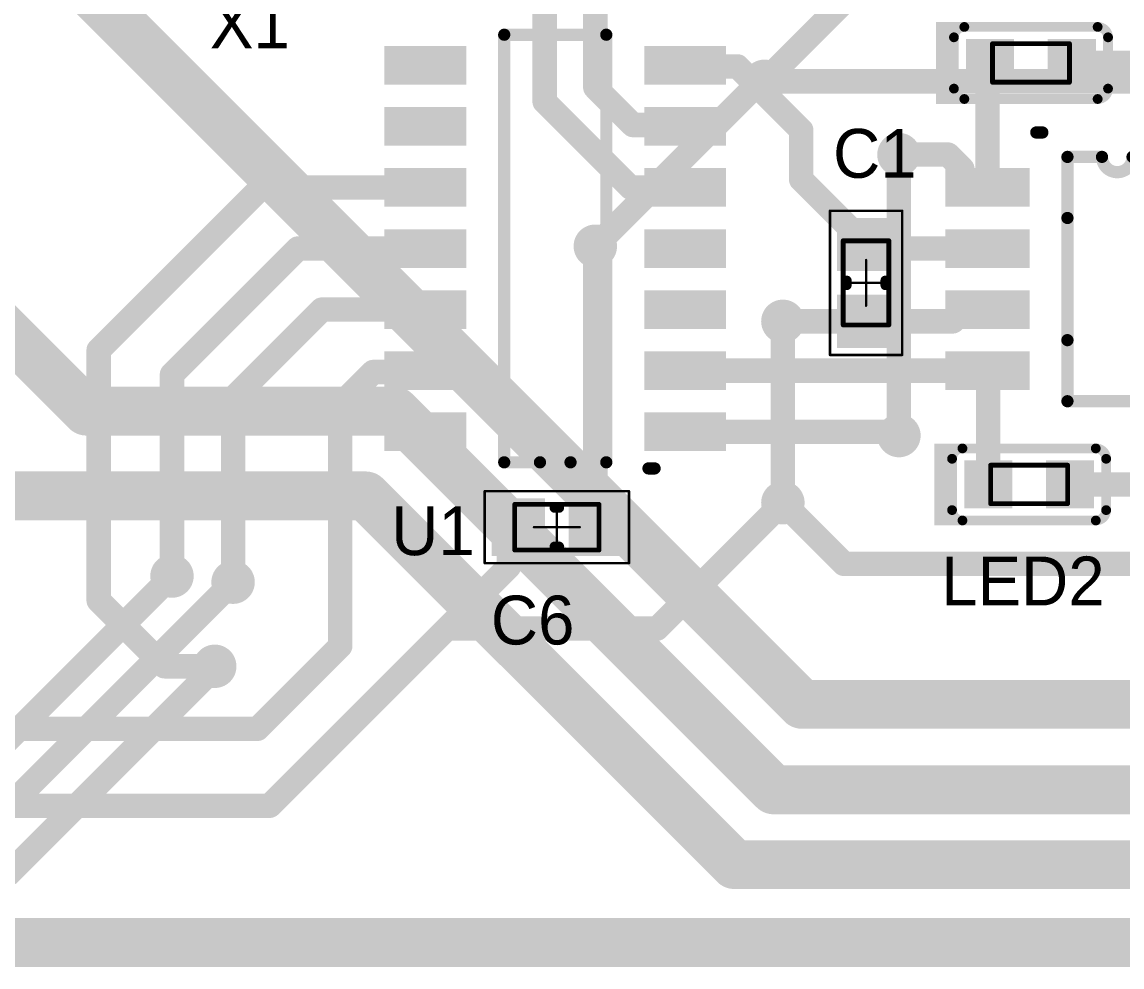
# Model space of a CAD drawing. Header units: millimetres. Extents: x 33 to 205, y 32 to 95.
# Drawn here: x 122.87 to 145.73, y 63.75 to 83.4 of the extents above; entities that cross this region are included whole.
import ezdxf

# ---------------------------------------------------------------- set-up
doc = ezdxf.new("R2010")
doc.units = ezdxf.units.MM
for name, color, linetype in [('BottomLayer', 5, 'Continuous'), ('BottomSolder', 6, 'Continuous'), ('Mechanical13', 56, 'Continuous'), ('Mechanical15', 56, 'Continuous'), ('Mechanical7', 56, 'Continuous'), ('MultiLayer', 9, 'Continuous'), ('TopLayer', 1, 'Continuous'), ('TopOverlay', 2, 'Continuous'), ('TopPaste', 8, 'Continuous'), ('TopSolder', 216, 'Continuous'), ('ViaHoleLayer', 16, 'Continuous')]:
    doc.layers.add(name, color=color, linetype=linetype)

# ---------------------------------------------------------------- blocks, each defined once
blk = doc.blocks.new('MCP2561_SOIC_15')
at = {"layer": 'TopLayer'}
for points in [[(-0.77499972, -0.2999994), (0.77499972, -0.2999994), (-0.77499972, 0.2999994), (0.77499972, 0.2999994)], [(4.62499964, -0.2999994), (6.174999079999999, -0.2999994), (4.62499964, 0.2999994), (6.174999079999999, 0.2999994)], [(-0.77499972, -1.5699994), (0.77499972, -1.5699994), (-0.77499972, -0.9700006), (0.77499972, -0.9700006)], [(4.62499964, -1.5699994), (6.174999079999999, -1.5699994), (4.62499964, -0.9700006), (6.174999079999999, -0.9700006)], [(-0.77499972, -2.8399994), (0.77499972, -2.8399994), (-0.77499972, -2.2400006), (0.77499972, -2.2400006)], [(4.62499964, -2.8399994), (6.174999079999999, -2.8399994), (4.62499964, -2.2400006), (6.174999079999999, -2.2400006)], [(-0.77499972, -4.1099994), (0.77499972, -4.1099994), (-0.77499972, -3.5100006), (0.77499972, -3.5100006)], [(4.62499964, -4.1099994), (6.174999079999999, -4.1099994), (4.62499964, -3.5100006), (6.174999079999999, -3.5100006)]]:
    blk.add_solid(points, dxfattribs=at)
at = {"layer": 'TopOverlay', "const_width": 0.254}
for points in [[(1.016, 1.143), (1.143, 1.143)], [(1.66399972, -0.635), (1.66399972, 0.635)], [(1.66399972, 0.635), (2.38249968, 0.635)], [(3.01749968, 0.635), (3.73599964, 0.635)], [(3.73599964, -4.444999999999999), (3.73599964, 0.635)], [(1.66399972, -3.175), (1.66399972, -0.635)], [(1.66399972, -4.444999999999999), (1.66399972, -3.175)], [(1.66399972, -4.444999999999999), (3.73599964, -4.444999999999999)]]:
    blk.add_lwpolyline(points, dxfattribs=at)
at = {"layer": 'TopOverlay', "const_width": 0.127}
for points in [[(0.9524999999999999, 1.143, 1), (1.0795, 1.143, 1)], [(1.0795, 1.143, 1), (1.2065, 1.143, 1)], [(1.60049972, 0.635, 1), (1.72749972, 0.635, 1)], [(1.60049972, 0.635, 1), (1.72749972, 0.635, 1)], [(2.31899968, 0.635, 1), (2.44599968, 0.635, 1)], [(2.31899968, 0.635, 1), (2.44599968, 0.635, 1)], [(2.95399968, 0.635, 1), (3.08099968, 0.635, 1)], [(2.95399968, 0.635, 1), (3.08099968, 0.635, 1)], [(3.67249964, 0.635, 1), (3.79949964, 0.635, 1)], [(3.67249964, 0.635, 1), (3.79949964, 0.635, 1)], [(1.60049972, -0.635, 1), (1.72749972, -0.635, 1)], [(1.60049972, -0.635, 1), (1.72749972, -0.635, 1)], [(1.60049972, -3.175, 1), (1.72749972, -3.175, 1)], [(1.60049972, -3.175, 1), (1.72749972, -3.175, 1)], [(1.60049972, -4.444999999999999, 1), (1.72749972, -4.444999999999999, 1)], [(1.60049972, -4.444999999999999, 1), (1.72749972, -4.444999999999999, 1)], [(3.67249964, -4.444999999999999, 1), (3.79949964, -4.444999999999999, 1)], [(3.67249964, -4.444999999999999, 1), (3.79949964, -4.444999999999999, 1)]]:
    blk.add_lwpolyline(points, format="xyb", close=True, dxfattribs=at)
at = {"layer": 'TopOverlay', "const_width": 0.254}
blk.add_lwpolyline([(3.01749968, 0.635, -0.9999999999999999), (2.38249968, 0.635)], format="xyb", dxfattribs=at)
at = {"layer": 'TopPaste'}
for points in [[(-0.77499972, -0.2999994), (0.77499972, -0.2999994), (-0.77499972, 0.2999994), (0.77499972, 0.2999994)], [(4.62499964, -0.2999994), (6.174999079999999, -0.2999994), (4.62499964, 0.2999994), (6.174999079999999, 0.2999994)], [(-0.77499972, -1.5699994), (0.77499972, -1.5699994), (-0.77499972, -0.9700006), (0.77499972, -0.9700006)], [(4.62499964, -1.5699994), (6.174999079999999, -1.5699994), (4.62499964, -0.9700006), (6.174999079999999, -0.9700006)], [(-0.77499972, -2.8399994), (0.77499972, -2.8399994), (-0.77499972, -2.2400006), (0.77499972, -2.2400006)], [(4.62499964, -2.8399994), (6.174999079999999, -2.8399994), (4.62499964, -2.2400006), (6.174999079999999, -2.2400006)], [(-0.77499972, -4.1099994), (0.77499972, -4.1099994), (-0.77499972, -3.5100006), (0.77499972, -3.5100006)], [(4.62499964, -4.1099994), (6.174999079999999, -4.1099994), (4.62499964, -3.5100006), (6.174999079999999, -3.5100006)]]:
    blk.add_solid(points, dxfattribs=at)
at = {"layer": 'TopSolder'}
for points in [[(-0.87659972, -0.4015993999999999), (0.87659972, -0.4015993999999999), (-0.87659972, 0.4015993999999999), (0.87659972, 0.4015993999999999)], [(4.52339964, -0.4015993999999999), (6.27659908, -0.4015993999999999), (4.52339964, 0.4015993999999999), (6.27659908, 0.4015993999999999)], [(-0.87659972, -1.6715994), (0.87659972, -1.6715994), (-0.87659972, -0.8684005999999999), (0.87659972, -0.8684005999999999)], [(4.52339964, -1.6715994), (6.27659908, -1.6715994), (4.52339964, -0.8684005999999999), (6.27659908, -0.8684005999999999)], [(-0.87659972, -2.9415994), (0.87659972, -2.9415994), (-0.87659972, -2.1384006), (0.87659972, -2.1384006)], [(4.52339964, -2.9415994), (6.27659908, -2.9415994), (4.52339964, -2.1384006), (6.27659908, -2.1384006)], [(-0.87659972, -4.211599399999999), (0.87659972, -4.211599399999999), (-0.87659972, -3.4084006), (0.87659972, -3.4084006)], [(4.52339964, -4.211599399999999), (6.27659908, -4.211599399999999), (4.52339964, -3.4084006), (6.27659908, -3.4084006)]]:
    blk.add_solid(points, dxfattribs=at)
blk = doc.blocks.new('MCP2517FD_SOIC_17')
at = {"layer": 'TopLayer'}
for points in [[(-0.7499985, -0.2999994), (0.7499985, -0.2999994), (-0.7499985, 0.2999994), (0.7499985, 0.2999994)], [(4.65000086, -0.2999994), (6.14999786, -0.2999994), (4.65000086, 0.2999994), (6.14999786, 0.2999994)], [(-0.7499985, -1.5699994), (0.7499985, -1.5699994), (-0.7499985, -0.9700006), (0.7499985, -0.9700006)], [(4.65000086, -1.5699994), (6.14999786, -1.5699994), (4.65000086, -0.9700006), (6.14999786, -0.9700006)], [(-0.7499985, -2.8399994), (0.7499985, -2.8399994), (-0.7499985, -2.2400006), (0.7499985, -2.2400006)], [(4.65000086, -2.8399994), (6.14999786, -2.8399994), (4.65000086, -2.2400006), (6.14999786, -2.2400006)], [(-0.7499985, -4.1099994), (0.7499985, -4.1099994), (-0.7499985, -3.5100006), (0.7499985, -3.5100006)], [(4.65000086, -4.1099994), (6.14999786, -4.1099994), (4.65000086, -3.5100006), (6.14999786, -3.5100006)], [(-0.7499985, -5.3799994), (0.7499985, -5.3799994), (-0.7499985, -4.780000599999999), (0.7499985, -4.780000599999999)], [(4.65000086, -5.3799994), (6.14999786, -5.3799994), (4.65000086, -4.780000599999999), (6.14999786, -4.780000599999999)], [(-0.7499985, -6.6499994), (0.7499985, -6.6499994), (-0.7499985, -6.0500006), (0.7499985, -6.0500006)], [(4.65000086, -6.6499994), (6.14999786, -6.6499994), (4.65000086, -6.0500006), (6.14999786, -6.0500006)], [(-0.7499985, -7.9199994), (0.7499985, -7.9199994), (-0.7499985, -7.320000599999999), (0.7499985, -7.320000599999999)], [(4.65000086, -7.9199994), (6.14999786, -7.9199994), (4.65000086, -7.320000599999999), (6.14999786, -7.320000599999999)]]:
    blk.add_solid(points, dxfattribs=at)
at = {"layer": 'TopOverlay', "const_width": 0.254}
for points in [[(0.7619999999999999, 0.7619999999999999), (0.635, 0.7619999999999999)], [(1.6389985, 0.635), (1.6389985, -8.254999999999999)], [(2.38249968, 0.635), (1.6389985, 0.635)], [(3.76100086, 0.635), (3.01749968, 0.635)], [(3.76100086, 0.635), (3.76100086, -8.254999999999999)], [(3.76100086, -8.254999999999999), (1.6389985, -8.254999999999999)]]:
    blk.add_lwpolyline(points, dxfattribs=at)
at = {"layer": 'TopOverlay', "const_width": 0.127}
for points in [[(0.5714999999999999, 0.7619999999999999, 1), (0.6985, 0.7619999999999999, 1)], [(0.6985, 0.7619999999999999, 1), (0.8255, 0.7619999999999999, 1)], [(1.5754985, 0.635, 1), (1.7024985, 0.635, 1)], [(1.5754985, 0.635, 1), (1.7024985, 0.635, 1)], [(2.31899968, 0.635, 1), (2.44599968, 0.635, 1)], [(2.31899968, 0.635, 1), (2.44599968, 0.635, 1)], [(2.95399968, 0.635, 1), (3.08099968, 0.635, 1)], [(2.95399968, 0.635, 1), (3.08099968, 0.635, 1)], [(3.69750086, 0.635, 1), (3.82450086, 0.635, 1)], [(3.69750086, 0.635, 1), (3.82450086, 0.635, 1)], [(1.5754985, -8.254999999999999, 1), (1.7024985, -8.254999999999999, 1)], [(1.5754985, -8.254999999999999, 1), (1.7024985, -8.254999999999999, 1)], [(3.69750086, -8.254999999999999, 1), (3.82450086, -8.254999999999999, 1)], [(3.69750086, -8.254999999999999, 1), (3.82450086, -8.254999999999999, 1)]]:
    blk.add_lwpolyline(points, format="xyb", close=True, dxfattribs=at)
at = {"layer": 'TopOverlay', "const_width": 0.254}
blk.add_lwpolyline([(3.01749968, 0.635, -0.9999999999999999), (2.38249968, 0.635)], format="xyb", dxfattribs=at)
at = {"layer": 'TopPaste'}
for points in [[(-0.7499985, -0.2999994), (0.7499985, -0.2999994), (-0.7499985, 0.2999994), (0.7499985, 0.2999994)], [(4.65000086, -0.2999994), (6.14999786, -0.2999994), (4.65000086, 0.2999994), (6.14999786, 0.2999994)], [(-0.7499985, -1.5699994), (0.7499985, -1.5699994), (-0.7499985, -0.9700006), (0.7499985, -0.9700006)], [(4.65000086, -1.5699994), (6.14999786, -1.5699994), (4.65000086, -0.9700006), (6.14999786, -0.9700006)], [(-0.7499985, -2.8399994), (0.7499985, -2.8399994), (-0.7499985, -2.2400006), (0.7499985, -2.2400006)], [(4.65000086, -2.8399994), (6.14999786, -2.8399994), (4.65000086, -2.2400006), (6.14999786, -2.2400006)], [(-0.7499985, -4.1099994), (0.7499985, -4.1099994), (-0.7499985, -3.5100006), (0.7499985, -3.5100006)], [(4.65000086, -4.1099994), (6.14999786, -4.1099994), (4.65000086, -3.5100006), (6.14999786, -3.5100006)], [(-0.7499985, -5.3799994), (0.7499985, -5.3799994), (-0.7499985, -4.780000599999999), (0.7499985, -4.780000599999999)], [(4.65000086, -5.3799994), (6.14999786, -5.3799994), (4.65000086, -4.780000599999999), (6.14999786, -4.780000599999999)], [(-0.7499985, -6.6499994), (0.7499985, -6.6499994), (-0.7499985, -6.0500006), (0.7499985, -6.0500006)], [(4.65000086, -6.6499994), (6.14999786, -6.6499994), (4.65000086, -6.0500006), (6.14999786, -6.0500006)], [(-0.7499985, -7.9199994), (0.7499985, -7.9199994), (-0.7499985, -7.320000599999999), (0.7499985, -7.320000599999999)], [(4.65000086, -7.9199994), (6.14999786, -7.9199994), (4.65000086, -7.320000599999999), (6.14999786, -7.320000599999999)]]:
    blk.add_solid(points, dxfattribs=at)
at = {"layer": 'TopSolder'}
for points in [[(-0.8515985, -0.4015993999999999), (0.8515985, -0.4015993999999999), (-0.8515985, 0.4015993999999999), (0.8515985, 0.4015993999999999)], [(4.54840086, -0.4015993999999999), (6.25159786, -0.4015993999999999), (4.54840086, 0.4015993999999999), (6.25159786, 0.4015993999999999)], [(-0.8515985, -1.6715994), (0.8515985, -1.6715994), (-0.8515985, -0.8684005999999999), (0.8515985, -0.8684005999999999)], [(4.54840086, -1.6715994), (6.25159786, -1.6715994), (4.54840086, -0.8684005999999999), (6.25159786, -0.8684005999999999)], [(-0.8515985, -2.9415994), (0.8515985, -2.9415994), (-0.8515985, -2.1384006), (0.8515985, -2.1384006)], [(4.54840086, -2.9415994), (6.25159786, -2.9415994), (4.54840086, -2.1384006), (6.25159786, -2.1384006)], [(-0.8515985, -4.211599399999999), (0.8515985, -4.211599399999999), (-0.8515985, -3.4084006), (0.8515985, -3.4084006)], [(4.54840086, -4.211599399999999), (6.25159786, -4.211599399999999), (4.54840086, -3.4084006), (6.25159786, -3.4084006)], [(-0.8515985, -5.481599399999999), (0.8515985, -5.481599399999999), (-0.8515985, -4.6784006), (0.8515985, -4.6784006)], [(4.54840086, -5.481599399999999), (6.25159786, -5.481599399999999), (4.54840086, -4.6784006), (6.25159786, -4.6784006)], [(-0.8515985, -6.7515994), (0.8515985, -6.7515994), (-0.8515985, -5.9484006), (0.8515985, -5.9484006)], [(4.54840086, -6.7515994), (6.25159786, -6.7515994), (4.54840086, -5.9484006), (6.25159786, -5.9484006)], [(-0.8515985, -8.0215994), (0.8515985, -8.0215994), (-0.8515985, -7.2184006), (0.8515985, -7.2184006)], [(4.54840086, -8.0215994), (6.25159786, -8.0215994), (4.54840086, -7.2184006), (6.25159786, -7.2184006)]]:
    blk.add_solid(points, dxfattribs=at)
blk = doc.blocks.new('KING_LED0603_25_ORANGE_V_50')
at = {"layer": 'Mechanical7', "const_width": 0.0999998}
for points in [[(-0.8000009399999999, -0.3999992), (-0.8000009399999999, 0.3999992)], [(-0.8000009399999999, 0.3999992), (0.8000009399999999, 0.3999992)], [(0.8000009399999999, -0.3999992), (0.8000009399999999, 0.3999992)], [(-0.8000009399999999, -0.3999992), (0.8000009399999999, -0.3999992)]]:
    blk.add_lwpolyline(points, dxfattribs=at)
at = {"layer": 'Mechanical7', "const_width": 0.0499999}
for points in [[(-0.8249996199999998, 0.3999992, 1), (-0.7750022599999999, 0.3999992, 1)], [(-0.8249996199999998, 0.3999992, 1), (-0.7750022599999999, 0.3999992, 1)], [(0.7750022599999999, 0.3999992, 1), (0.8249996199999998, 0.3999992, 1)], [(0.7750022599999999, 0.3999992, 1), (0.8249996199999998, 0.3999992, 1)], [(-0.8249996199999998, -0.3999992, 1), (-0.7750022599999999, -0.3999992, 1)], [(-0.8249996199999998, -0.3999992, 1), (-0.7750022599999999, -0.3999992, 1)], [(0.7750022599999999, -0.3999992, 1), (0.8249996199999998, -0.3999992, 1)], [(0.7750022599999999, -0.3999992, 1), (0.8249996199999998, -0.3999992, 1)]]:
    blk.add_lwpolyline(points, format="xyb", close=True, dxfattribs=at)
at = {"layer": 'TopLayer'}
for points in [[(-1.35002016, -0.499999), (-0.35002216, -0.499999), (-1.35002016, 0.499999), (-0.35002216, 0.499999)], [(0.35000184, -0.499999), (1.34999984, -0.499999), (0.35000184, 0.499999), (1.34999984, 0.499999)]]:
    blk.add_solid(points, dxfattribs=at)
at = {"layer": 'TopOverlay', "const_width": 0.2032}
for points in [[(-1.60170876, 0.5334, -0.4142135623730951), (-1.38580876, 0.7493)], [(1.38578844, 0.7493, -0.4142135623730951), (1.60168844, 0.5334)], [(-1.38580876, -0.7493, -0.4142135623730951), (-1.60170876, -0.5334)], [(1.60168844, -0.5334, -0.4142135623730951), (1.38578844, -0.7493)]]:
    blk.add_lwpolyline(points, format="xyb", dxfattribs=at)
for points in [[(-1.38580876, 0.7493), (1.38578844, 0.7493)], [(-1.60170876, -0.5334), (-1.60170876, 0.5334)], [(1.60168844, -0.5334), (1.60168844, 0.5334)], [(-1.38580876, -0.7493), (1.38578844, -0.7493)]]:
    blk.add_lwpolyline(points, dxfattribs=at)
at = {"layer": 'TopOverlay', "const_width": 0.1016}
for points in [[(-1.43660876, 0.7493, 1), (-1.33500876, 0.7493, 1)], [(-1.43660876, 0.7493, 1), (-1.33500876, 0.7493, 1)], [(1.33498844, 0.7493, 1), (1.43658844, 0.7493, 1)], [(1.33498844, 0.7493, 1), (1.43658844, 0.7493, 1)], [(-1.65250876, 0.5334, 1), (-1.55090876, 0.5334, 1)], [(-1.65250876, 0.5334, 1), (-1.55090876, 0.5334, 1)], [(1.55088844, 0.5334, 1), (1.65248844, 0.5334, 1)], [(1.55088844, 0.5334, 1), (1.65248844, 0.5334, 1)], [(-1.65250876, -0.5334, 1), (-1.55090876, -0.5334, 1)], [(-1.65250876, -0.5334, 1), (-1.55090876, -0.5334, 1)], [(1.55088844, -0.5334, 1), (1.65248844, -0.5334, 1)], [(1.55088844, -0.5334, 1), (1.65248844, -0.5334, 1)], [(-1.43660876, -0.7493, 1), (-1.33500876, -0.7493, 1)], [(-1.43660876, -0.7493, 1), (-1.33500876, -0.7493, 1)], [(1.33498844, -0.7493, 1), (1.43658844, -0.7493, 1)], [(1.33498844, -0.7493, 1), (1.43658844, -0.7493, 1)]]:
    blk.add_lwpolyline(points, format="xyb", close=True, dxfattribs=at)
at = {"layer": 'TopOverlay'}
for points in [[(-1.97270116, -0.85098636), (-1.51550116, -0.85098636), (-1.97270116, 0.85081364), (-1.51550116, 0.85081364)], [(-1.78220116, 0.66539364), (-1.13196116, 0.66539364), (-1.78220116, 0.85081364), (-1.13196116, 0.85081364)], [(-1.78220116, -0.85098636), (-1.19800116, -0.85098636), (-1.78220116, -0.6858863599999999), (-1.19800116, -0.6858863599999999)]]:
    blk.add_solid(points, dxfattribs=at)
at = {"layer": 'TopPaste'}
for points in [[(-1.35002016, -0.499999), (-0.35002216, -0.499999), (-1.35002016, 0.499999), (-0.35002216, 0.499999)], [(0.35000184, -0.499999), (1.34999984, -0.499999), (0.35000184, 0.499999), (1.34999984, 0.499999)]]:
    blk.add_solid(points, dxfattribs=at)
at = {"layer": 'TopSolder'}
for points in [[(-1.35002016, -0.499999), (-0.35002216, -0.499999), (-1.35002016, 0.499999), (-0.35002216, 0.499999)], [(0.35000184, -0.499999), (1.34999984, -0.499999), (0.35000184, 0.499999), (1.34999984, 0.499999)]]:
    blk.add_solid(points, dxfattribs=at)
blk = doc.blocks.new('KING_LED0603_25_ORANGE_V_51')
at = {"layer": 'Mechanical7', "const_width": 0.0999998}
for points in [[(-0.8000009399999999, -0.3999992), (-0.8000009399999999, 0.3999992)], [(-0.8000009399999999, 0.3999992), (0.8000009399999999, 0.3999992)], [(0.8000009399999999, -0.3999992), (0.8000009399999999, 0.3999992)], [(-0.8000009399999999, -0.3999992), (0.8000009399999999, -0.3999992)]]:
    blk.add_lwpolyline(points, dxfattribs=at)
at = {"layer": 'Mechanical7', "const_width": 0.0499999}
for points in [[(-0.8249996199999998, 0.3999992, 1), (-0.7750022599999999, 0.3999992, 1)], [(-0.8249996199999998, 0.3999992, 1), (-0.7750022599999999, 0.3999992, 1)], [(0.7750022599999999, 0.3999992, 1), (0.8249996199999998, 0.3999992, 1)], [(0.7750022599999999, 0.3999992, 1), (0.8249996199999998, 0.3999992, 1)], [(-0.8249996199999998, -0.3999992, 1), (-0.7750022599999999, -0.3999992, 1)], [(-0.8249996199999998, -0.3999992, 1), (-0.7750022599999999, -0.3999992, 1)], [(0.7750022599999999, -0.3999992, 1), (0.8249996199999998, -0.3999992, 1)], [(0.7750022599999999, -0.3999992, 1), (0.8249996199999998, -0.3999992, 1)]]:
    blk.add_lwpolyline(points, format="xyb", close=True, dxfattribs=at)
at = {"layer": 'TopLayer'}
for points in [[(-1.35002016, -0.499999), (-0.35002216, -0.499999), (-1.35002016, 0.499999), (-0.35002216, 0.499999)], [(0.35000184, -0.499999), (1.34999984, -0.499999), (0.35000184, 0.499999), (1.34999984, 0.499999)]]:
    blk.add_solid(points, dxfattribs=at)
at = {"layer": 'TopOverlay', "const_width": 0.2032}
for points in [[(-1.60170876, 0.5334, -0.4142135623730951), (-1.38580876, 0.7493)], [(1.38578844, 0.7493, -0.4142135623730951), (1.60168844, 0.5334)], [(-1.38580876, -0.7493, -0.4142135623730951), (-1.60170876, -0.5334)], [(1.60168844, -0.5334, -0.4142135623730951), (1.38578844, -0.7493)]]:
    blk.add_lwpolyline(points, format="xyb", dxfattribs=at)
for points in [[(-1.38580876, 0.7493), (1.38578844, 0.7493)], [(-1.60170876, -0.5334), (-1.60170876, 0.5334)], [(1.60168844, -0.5334), (1.60168844, 0.5334)], [(-1.38580876, -0.7493), (1.38578844, -0.7493)]]:
    blk.add_lwpolyline(points, dxfattribs=at)
at = {"layer": 'TopOverlay', "const_width": 0.1016}
for points in [[(-1.43660876, 0.7493, 1), (-1.33500876, 0.7493, 1)], [(-1.43660876, 0.7493, 1), (-1.33500876, 0.7493, 1)], [(1.33498844, 0.7493, 1), (1.43658844, 0.7493, 1)], [(1.33498844, 0.7493, 1), (1.43658844, 0.7493, 1)], [(-1.65250876, 0.5334, 1), (-1.55090876, 0.5334, 1)], [(-1.65250876, 0.5334, 1), (-1.55090876, 0.5334, 1)], [(1.55088844, 0.5334, 1), (1.65248844, 0.5334, 1)], [(1.55088844, 0.5334, 1), (1.65248844, 0.5334, 1)], [(-1.65250876, -0.5334, 1), (-1.55090876, -0.5334, 1)], [(-1.65250876, -0.5334, 1), (-1.55090876, -0.5334, 1)], [(1.55088844, -0.5334, 1), (1.65248844, -0.5334, 1)], [(1.55088844, -0.5334, 1), (1.65248844, -0.5334, 1)], [(-1.43660876, -0.7493, 1), (-1.33500876, -0.7493, 1)], [(-1.43660876, -0.7493, 1), (-1.33500876, -0.7493, 1)], [(1.33498844, -0.7493, 1), (1.43658844, -0.7493, 1)], [(1.33498844, -0.7493, 1), (1.43658844, -0.7493, 1)]]:
    blk.add_lwpolyline(points, format="xyb", close=True, dxfattribs=at)
at = {"layer": 'TopOverlay'}
for points in [[(-1.97270116, -0.85098636), (-1.51550116, -0.85098636), (-1.97270116, 0.85081364), (-1.51550116, 0.85081364)], [(-1.78220116, 0.66539364), (-1.13196116, 0.66539364), (-1.78220116, 0.85081364), (-1.13196116, 0.85081364)], [(-1.78220116, -0.85098636), (-1.19800116, -0.85098636), (-1.78220116, -0.6858863599999999), (-1.19800116, -0.6858863599999999)]]:
    blk.add_solid(points, dxfattribs=at)
at = {"layer": 'TopPaste'}
for points in [[(-1.35002016, -0.499999), (-0.35002216, -0.499999), (-1.35002016, 0.499999), (-0.35002216, 0.499999)], [(0.35000184, -0.499999), (1.34999984, -0.499999), (0.35000184, 0.499999), (1.34999984, 0.499999)]]:
    blk.add_solid(points, dxfattribs=at)
at = {"layer": 'TopSolder'}
for points in [[(-1.35002016, -0.499999), (-0.35002216, -0.499999), (-1.35002016, 0.499999), (-0.35002216, 0.499999)], [(0.35000184, -0.499999), (1.34999984, -0.499999), (0.35000184, 0.499999), (1.34999984, 0.499999)]]:
    blk.add_solid(points, dxfattribs=at)
blk = doc.blocks.new('CAPC0603_1608_100_N_62')
at = {"layer": 'Mechanical13', "const_width": 0.0999998}
for points in [[(-0.87499952, 0.47499778), (-0.87499952, -0.47500032)], [(0.8750020599999999, 0.47499778), (-0.87499952, 0.47499778)], [(0.8750020599999999, 0.47499778), (0.8750020599999999, -0.47500032)], [(0.8750020599999999, -0.47500032), (-0.87499952, -0.47500032)]]:
    blk.add_lwpolyline(points, dxfattribs=at)
at = {"layer": 'Mechanical13', "const_width": 0.0499999}
for points in [[(-0.8999982, 0.47499778, 1), (-0.8500008399999999, 0.47499778, 1)], [(-0.8999982, 0.47499778, 1), (-0.8500008399999999, 0.47499778, 1)], [(0.85000338, 0.47499778, 1), (0.90000074, 0.47499778, 1)], [(0.85000338, 0.47499778, 1), (0.90000074, 0.47499778, 1)], [(-0.8999982, -0.47500032, 1), (-0.8500008399999999, -0.47500032, 1)], [(-0.8999982, -0.47500032, 1), (-0.8500008399999999, -0.47500032, 1)], [(0.85000338, -0.47500032, 1), (0.90000074, -0.47500032, 1)], [(0.85000338, -0.47500032, 1), (0.90000074, -0.47500032, 1)]]:
    blk.add_lwpolyline(points, format="xyb", close=True, dxfattribs=at)
at = {"layer": 'Mechanical15', "const_width": 0.0499999}
for points in [[(-1.49999954, 0.7499985), (-1.49999954, -0.75000104)], [(1.50000208, 0.7499985), (-1.49999954, 0.7499985)], [(1.50000208, 0.7499985), (1.50000208, -0.75000104)], [(2.54e-06, 0.47499778), (2.54e-06, -0.47500032)], [(0.47500286, 0), (-0.47499778, 0)], [(1.50000208, -0.75000104), (-1.49999954, -0.75000104)]]:
    blk.add_lwpolyline(points, dxfattribs=at)
at = {"layer": 'Mechanical15', "const_width": 0.02499868}
for points in [[(-1.51249888, 0.7499985, 1), (-1.4875002, 0.7499985, 1)], [(-1.51249888, 0.7499985, 1), (-1.4875002, 0.7499985, 1)], [(1.48750274, 0.7499985, 1), (1.51250142, 0.7499985, 1)], [(1.48750274, 0.7499985, 1), (1.51250142, 0.7499985, 1)], [(-0.0124968, 0.47499778, 1), (0.01250188, 0.47499778, 1)], [(-0.48749712, 0, 1), (-0.46249844, 0, 1)], [(0.46250352, 0, 1), (0.4875022, 0, 1)], [(-0.0124968, -0.47500032, 1), (0.01250188, -0.47500032, 1)], [(-1.51249888, -0.75000104, 1), (-1.4875002, -0.75000104, 1)], [(-1.51249888, -0.75000104, 1), (-1.4875002, -0.75000104, 1)], [(1.48750274, -0.75000104, 1), (1.51250142, -0.75000104, 1)], [(1.48750274, -0.75000104, 1), (1.51250142, -0.75000104, 1)]]:
    blk.add_lwpolyline(points, format="xyb", close=True, dxfattribs=at)
at = {"layer": 'TopLayer'}
for points in [[(-0.3499993, -0.499999), (-0.3499993, 0.499999), (-1.2499975, -0.499999), (-1.2499975, 0.499999)], [(1.25000004, -0.499999), (1.25000004, 0.499999), (0.35000184, -0.499999), (0.35000184, 0.499999)]]:
    blk.add_solid(points, dxfattribs=at)
at = {"layer": 'TopOverlay', "const_width": 0.1999996}
for points in [[(0.05000244, 0.3999992), (-0.04999736, 0.3999992)], [(0.05000244, -0.40000174), (-0.04999736, -0.40000174)]]:
    blk.add_lwpolyline(points, dxfattribs=at)
at = {"layer": 'TopOverlay', "const_width": 0.0999998}
for points in [[(-0.09999725999999999, 0.3999992, 1), (2.54e-06, 0.3999992, 1)], [(2.54e-06, 0.3999992, 1), (0.10000234, 0.3999992, 1)], [(-0.09999725999999999, -0.40000174, 1), (2.54e-06, -0.40000174, 1)], [(2.54e-06, -0.40000174, 1), (0.10000234, -0.40000174, 1)]]:
    blk.add_lwpolyline(points, format="xyb", close=True, dxfattribs=at)
at = {"layer": 'TopPaste'}
for points in [[(-0.3499993, -0.499999), (-0.3499993, 0.499999), (-1.2499975, -0.499999), (-1.2499975, 0.499999)], [(1.25000004, -0.499999), (1.25000004, 0.499999), (0.35000184, -0.499999), (0.35000184, 0.499999)]]:
    blk.add_solid(points, dxfattribs=at)
at = {"layer": 'TopSolder'}
for points in [[(-0.2483993, -0.601599), (-0.2483993, 0.601599), (-1.3515975, -0.601599), (-1.3515975, 0.601599)], [(1.35160004, -0.601599), (1.35160004, 0.601599), (0.24840184, -0.601599), (0.24840184, 0.601599)]]:
    blk.add_solid(points, dxfattribs=at)
blk = doc.blocks.new('CAPC0603_1608_100_N_69')
at = {"layer": 'Mechanical13', "const_width": 0.0999998}
for points in [[(-0.87499952, -0.47500032), (-0.87499952, 0.47499778)], [(0.8750020599999999, 0.47499778), (-0.87499952, 0.47499778)], [(0.8750020599999999, -0.47500032), (0.8750020599999999, 0.47499778)], [(0.8750020599999999, -0.47500032), (-0.87499952, -0.47500032)]]:
    blk.add_lwpolyline(points, dxfattribs=at)
at = {"layer": 'Mechanical13', "const_width": 0.0499999}
for points in [[(-0.8999982, 0.47499778, 1), (-0.8500008399999999, 0.47499778, 1)], [(-0.8999982, 0.47499778, 1), (-0.8500008399999999, 0.47499778, 1)], [(0.85000338, 0.47499778, 1), (0.90000074, 0.47499778, 1)], [(0.85000338, 0.47499778, 1), (0.90000074, 0.47499778, 1)], [(-0.8999982, -0.47500032, 1), (-0.8500008399999999, -0.47500032, 1)], [(-0.8999982, -0.47500032, 1), (-0.8500008399999999, -0.47500032, 1)], [(0.85000338, -0.47500032, 1), (0.90000074, -0.47500032, 1)], [(0.85000338, -0.47500032, 1), (0.90000074, -0.47500032, 1)]]:
    blk.add_lwpolyline(points, format="xyb", close=True, dxfattribs=at)
at = {"layer": 'Mechanical15', "const_width": 0.0499999}
for points in [[(-1.49999954, -0.75000104), (-1.49999954, 0.7499985)], [(1.50000208, 0.7499985), (-1.49999954, 0.7499985)], [(1.50000208, -0.75000104), (1.50000208, 0.7499985)], [(2.54e-06, -0.47500032), (2.54e-06, 0.47499778)], [(0.47500286, 0), (-0.47499778, 0)], [(1.50000208, -0.75000104), (-1.49999954, -0.75000104)]]:
    blk.add_lwpolyline(points, dxfattribs=at)
at = {"layer": 'Mechanical15', "const_width": 0.02499868}
for points in [[(-1.51249888, 0.7499985, 1), (-1.4875002, 0.7499985, 1)], [(-1.51249888, 0.7499985, 1), (-1.4875002, 0.7499985, 1)], [(1.48750274, 0.7499985, 1), (1.51250142, 0.7499985, 1)], [(1.48750274, 0.7499985, 1), (1.51250142, 0.7499985, 1)], [(-0.0124968, 0.47499778, 1), (0.01250188, 0.47499778, 1)], [(-0.48749712, 0, 1), (-0.46249844, 0, 1)], [(0.46250352, 0, 1), (0.4875022, 0, 1)], [(-0.0124968, -0.47500032, 1), (0.01250188, -0.47500032, 1)], [(-1.51249888, -0.75000104, 1), (-1.4875002, -0.75000104, 1)], [(-1.51249888, -0.75000104, 1), (-1.4875002, -0.75000104, 1)], [(1.48750274, -0.75000104, 1), (1.51250142, -0.75000104, 1)], [(1.48750274, -0.75000104, 1), (1.51250142, -0.75000104, 1)]]:
    blk.add_lwpolyline(points, format="xyb", close=True, dxfattribs=at)
at = {"layer": 'TopLayer'}
for points in [[(-0.3499993, -0.499999), (-0.3499993, 0.499999), (-1.2499975, -0.499999), (-1.2499975, 0.499999)], [(1.25000004, -0.499999), (1.25000004, 0.499999), (0.35000184, -0.499999), (0.35000184, 0.499999)]]:
    blk.add_solid(points, dxfattribs=at)
at = {"layer": 'TopOverlay', "const_width": 0.1999996}
for points in [[(0.05000244, 0.3999992), (-0.04999736, 0.3999992)], [(0.05000244, -0.40000174), (-0.04999736, -0.40000174)]]:
    blk.add_lwpolyline(points, dxfattribs=at)
at = {"layer": 'TopOverlay', "const_width": 0.0999998}
for points in [[(-0.09999725999999999, 0.3999992, 1), (2.54e-06, 0.3999992, 1)], [(2.54e-06, 0.3999992, 1), (0.10000234, 0.3999992, 1)], [(-0.09999725999999999, -0.40000174, 1), (2.54e-06, -0.40000174, 1)], [(2.54e-06, -0.40000174, 1), (0.10000234, -0.40000174, 1)]]:
    blk.add_lwpolyline(points, format="xyb", close=True, dxfattribs=at)
at = {"layer": 'TopPaste'}
for points in [[(-0.3499993, -0.499999), (-0.3499993, 0.499999), (-1.2499975, -0.499999), (-1.2499975, 0.499999)], [(1.25000004, -0.499999), (1.25000004, 0.499999), (0.35000184, -0.499999), (0.35000184, 0.499999)]]:
    blk.add_solid(points, dxfattribs=at)
at = {"layer": 'TopSolder'}
for points in [[(-0.2483993, -0.601599), (-0.2483993, 0.601599), (-1.3515975, -0.601599), (-1.3515975, 0.601599)], [(1.35160004, -0.601599), (1.35160004, 0.601599), (0.24840184, -0.601599), (0.24840184, 0.601599)]]:
    blk.add_solid(points, dxfattribs=at)

msp = doc.modelspace()

# ---------------------------------------------------------------- linework, layer by layer
at = {"layer": 'BottomLayer'}
for points, const_width in [([(109.601, 89.916), (124.20599746, 75.31100254)], 1.016), ([(118.3789987, 89.916), (139.0799987, 69.215)], 1.016), ([(134.7849984, 78.74), (138.2139984, 82.169)], 0.508), ([(138.2139984, 82.169), (138.303, 82.169)], 0.508), ([(138.303, 82.169), (149.21899798, 82.169)], 0.508), ([(141.097, 74.803), (141.097, 80.645)], 0.508), ([(138.684, 73.406), (138.684, 77.17799905999999)], 0.508), ([(124.20599746, 75.31100254), (130.61949746, 75.31100254)], 1.016), ([(130.61949746, 75.31100254), (138.4935, 67.437)], 1.016), ([(118.60200054, 73.54899945999999), (130.01258478, 73.54899945999999)], 1.016), ([(130.01258478, 73.54899945999999), (137.67858418, 65.88300006)], 1.016), ([(121.793, 67.691), (125.984, 71.88199999999999)], 0.508), ([(122.174, 66.675), (127.254, 71.755)], 0.508), ([(122.555, 65.65899999999999), (126.90199918, 70.00599918)], 0.508), ([(126.873, 70.00599918), (126.90199918, 70.00599918)], 0.508), ([(139.0799987, 69.215), (174.371, 69.215)], 1.016), ([(138.4935, 67.437), (173.736, 67.437)], 1.016), ([(137.67858418, 65.88300006), (172.74999994, 65.88300006)], 1.016), ([(95.377, 64.26199999999999), (167.132, 64.26199999999999)], 1.016)]:
    msp.add_lwpolyline(points, dxfattribs=dict(at, const_width=const_width))
for points, const_width in [([(138.12799908, 82.169, 1), (138.47800092, 82.169, 1)], 0.3499993), ([(138.0869984, 82.169, 1), (138.3409984, 82.169, 1)], 0.254), ([(138.0869984, 82.169, 1), (138.3409984, 82.169, 1)], 0.254), ([(138.176, 82.169, 1), (138.43, 82.169, 1)], 0.254), ([(138.176, 82.169, 1), (138.43, 82.169, 1)], 0.254), ([(140.92199908, 80.645, 1), (141.27200092, 80.645, 1)], 0.3499993), ([(140.97, 80.645, 1), (141.224, 80.645, 1)], 0.254), ([(134.60999748, 78.74, 1), (134.95999932, 78.74, 1)], 0.3499993), ([(134.6579984, 78.74, 1), (134.9119984, 78.74, 1)], 0.254), ([(138.50899908, 77.17799905999999, 1), (138.85900092, 77.17799905999999, 1)], 0.3499993), ([(138.557, 77.17799905999999, 1), (138.811, 77.17799905999999, 1)], 0.254), ([(123.95199746, 75.31100254, 1), (124.45999746, 75.31100254, 1)], 0.508), ([(123.95199746, 75.31100254, 1), (124.45999746, 75.31100254, 1)], 0.508), ([(130.36549746, 75.31100254, 1), (130.87349746, 75.31100254, 1)], 0.508), ([(130.36549746, 75.31100254, 1), (130.87349746, 75.31100254, 1)], 0.508), ([(140.92199908, 74.803, 1), (141.27200092, 74.803, 1)], 0.3499993), ([(140.97, 74.803, 1), (141.224, 74.803, 1)], 0.254), ([(129.75858478, 73.54899945999999, 1), (130.26658478, 73.54899945999999, 1)], 0.508), ([(129.75858478, 73.54899945999999, 1), (130.26658478, 73.54899945999999, 1)], 0.508), ([(138.50899908, 73.406, 1), (138.85900092, 73.406, 1)], 0.3499993), ([(138.557, 73.406, 1), (138.811, 73.406, 1)], 0.254), ([(125.80899908, 71.88199999999999, 1), (126.15900092, 71.88199999999999, 1)], 0.3499993), ([(125.857, 71.88199999999999, 1), (126.111, 71.88199999999999, 1)], 0.254), ([(127.07899908, 71.755, 1), (127.42900092, 71.755, 1)], 0.3499993), ([(127.127, 71.755, 1), (127.381, 71.755, 1)], 0.254), ([(126.69799908, 70.00599918, 1), (127.04800092, 70.00599918, 1)], 0.3499993), ([(126.746, 70.00599918, 1), (127, 70.00599918, 1)], 0.254), ([(126.77499918, 70.00599918, 1), (127.02899918, 70.00599918, 1)], 0.254), ([(126.77499918, 70.00599918, 1), (127.02899918, 70.00599918, 1)], 0.254), ([(138.8259987, 69.215, 1), (139.3339987, 69.215, 1)], 0.508), ([(138.8259987, 69.215, 1), (139.3339987, 69.215, 1)], 0.508), ([(138.2395, 67.437, 1), (138.7475, 67.437, 1)], 0.508), ([(138.2395, 67.437, 1), (138.7475, 67.437, 1)], 0.508), ([(137.42458418, 65.88300006, 1), (137.93258418, 65.88300006, 1)], 0.508), ([(137.42458418, 65.88300006, 1), (137.93258418, 65.88300006, 1)], 0.508)]:
    msp.add_lwpolyline(points, format="xyb", close=True, dxfattribs=dict(at, const_width=const_width))
at = {"layer": 'BottomSolder', "const_width": 0.4515993}
for points in [[(138.07719908, 82.169, 1), (138.52880092, 82.169, 1)], [(140.87119908, 80.645, 1), (141.32280092, 80.645, 1)], [(134.55919748, 78.74, 1), (135.01079932, 78.74, 1)], [(138.45819908, 77.17799905999999, 1), (138.90980092, 77.17799905999999, 1)], [(140.87119908, 74.803, 1), (141.32280092, 74.803, 1)], [(138.45819908, 73.406, 1), (138.90980092, 73.406, 1)], [(125.75819908, 71.88199999999999, 1), (126.20980092, 71.88199999999999, 1)], [(127.02819908, 71.755, 1), (127.47980092, 71.755, 1)], [(126.64719908, 70.00599918, 1), (127.09880092, 70.00599918, 1)]]:
    msp.add_lwpolyline(points, format="xyb", close=True, dxfattribs=at)
at = {"layer": 'MultiLayer', "const_width": 0.3499993}
for points in [[(138.12799908, 82.169, 1), (138.47800092, 82.169, 1)], [(140.92199908, 80.645, 1), (141.27200092, 80.645, 1)], [(134.60999748, 78.74, 1), (134.95999932, 78.74, 1)], [(138.50899908, 77.17799905999999, 1), (138.85900092, 77.17799905999999, 1)], [(140.92199908, 74.803, 1), (141.27200092, 74.803, 1)], [(138.50899908, 73.406, 1), (138.85900092, 73.406, 1)], [(125.80899908, 71.88199999999999, 1), (126.15900092, 71.88199999999999, 1)], [(127.07899908, 71.755, 1), (127.42900092, 71.755, 1)], [(126.69799908, 70.00599918, 1), (127.04800092, 70.00599918, 1)]]:
    msp.add_lwpolyline(points, format="xyb", close=True, dxfattribs=at)
at = {"layer": 'TopLayer', "const_width": 0.508}
for points in [[(138.303, 82.169), (142.113, 85.97899999999998)], [(133.731, 81.7460011), (133.731, 84.074)], [(134.7849984, 82.042), (134.7849984, 84.074)], [(142.93600064, 82.49404379999999), (142.99195684, 82.55)], [(144.69197884, 82.55), (144.69198138, 82.55000254)], [(144.69198138, 82.55000254), (147.5869794, 82.55000254)], [(136.652, 82.50199908), (136.67581504, 82.47818403999999)], [(136.67581504, 82.47818403999999), (137.73981596, 82.47818403999999)], [(137.73981596, 82.47818403999999), (139.065, 81.15299999999999)], [(142.93600064, 79.96199908), (142.93600064, 82.49404379999999)], [(134.7849984, 82.042), (135.56768416, 81.25931424)], [(133.731, 81.7460011), (135.51500202, 79.96199908)], [(135.56768416, 81.25931424), (136.62468484, 81.25931424)], [(136.62468484, 81.25931424), (136.652, 81.23199908)], [(139.065, 80.1259764), (139.065, 81.15299999999999)], [(141.097, 80.645), (142.1174196, 80.645)], [(142.1174196, 80.645), (142.41500092, 80.34741868)], [(142.41500092, 80.00799848), (142.41500092, 80.34741868)], [(139.065, 80.1259764), (140.16697646, 79.02399994)], [(124.46, 76.581), (127.84099908, 79.96199908)], [(127.84099908, 79.96199908), (131.25200064, 79.96199908)], [(135.51500202, 79.96199908), (136.652, 79.96199908)], [(142.41500092, 80.00799848), (142.46100032, 79.96199908)], [(142.46100032, 79.96199908), (142.93600064, 79.96199908)], [(140.16697646, 78.97400004), (140.16697646, 79.02399994)], [(140.16697646, 78.97400004), (140.3629781, 78.7779984)], [(125.984, 76.073), (128.60299908, 78.69199907999999)], [(128.60299908, 78.69199907999999), (131.25200064, 78.69199907999999)], [(134.7849984, 72.898), (134.7849984, 78.74)], [(140.3629781, 78.7779984), (140.412978, 78.7779984)], [(140.412978, 78.7779984), (140.49897732, 78.69199907999999)], [(140.49897732, 78.69199907999999), (142.93600064, 78.69199907999999)], [(127.254, 75.57702182), (129.09897726, 77.42199907999999)], [(129.09897726, 77.42199907999999), (131.25200064, 77.42199907999999)], [(142.2170003, 77.17799905999999), (142.46100032, 77.42199907999999)], [(142.46100032, 77.42199907999999), (142.93600064, 77.42199907999999)], [(138.684, 77.17799905999999), (140.412978, 77.17799905999999)], [(140.412978, 77.17799905999999), (142.2170003, 77.17799905999999)], [(124.46, 71.374), (124.46, 76.581)], [(131.22468548, 76.12468392), (131.25200064, 76.15199908)], [(136.652, 76.15199908), (142.93600064, 76.15199908)], [(142.93600064, 76.15199908), (142.952978, 76.13502172)], [(142.952978, 73.78699999999999), (142.952978, 76.13502172)], [(125.984, 71.88199999999999), (125.984, 76.073)], [(129.48100088, 75.438), (130.1676848, 76.12468392)], [(130.1676848, 76.12468392), (131.22468548, 76.12468392)], [(127.254, 71.755), (127.254, 75.57702182)], [(129.48100088, 70.42600087999999), (129.48100088, 75.438)], [(131.25200064, 74.88199908), (131.70200228, 74.88199908)], [(131.70200228, 74.88199908), (131.74800168, 74.83599967999999)], [(131.74800168, 74.33499738), (131.74800168, 74.83599967999999)], [(136.652, 74.88199908), (141.01800092, 74.88199908)], [(141.01800092, 74.88199908), (141.097, 74.803)], [(131.74800168, 74.33499738), (132.93899752, 73.14400154)], [(144.653, 73.78699999999999), (147.49097756, 73.78699999999999)], [(136.06800066, 70.79000065999999), (138.684, 73.406)], [(138.684, 73.406), (139.954, 72.136)], [(132.9901836, 72.70318454), (133.18499906, 72.898)], [(132.9901836, 72.08118426), (132.9901836, 72.70318454)], [(131.699, 70.79000065999999), (132.9901836, 72.08118426)], [(139.954, 72.136), (148.59, 72.136)], [(124.46, 71.374), (125.82800082, 70.00599918)], [(128.016, 67.10700066), (131.699, 70.79000065999999)], [(131.699, 70.79000065999999), (136.06800066, 70.79000065999999)], [(127.762, 68.707), (129.48100088, 70.42600087999999)], [(125.82800082, 70.00599918), (126.873, 70.00599918)], [(121.412, 68.707), (127.762, 68.707)], [(119.24000028, 67.10700066), (128.016, 67.10700066)]]:
    msp.add_lwpolyline(points, dxfattribs=at)
at = {"layer": 'TopLayer'}
for points, const_width in [([(142.86495684, 82.55, 1), (143.11895684, 82.55, 1)], 0.254), ([(144.56497884, 82.55, 1), (144.81897884, 82.55, 1)], 0.254), ([(144.56498138, 82.55000254, 1), (144.81898138, 82.55000254, 1)], 0.254), ([(144.56498138, 82.55000254, 1), (144.81898138, 82.55000254, 1)], 0.254), ([(136.525, 82.50199908, 1), (136.779, 82.50199908, 1)], 0.254), ([(136.54881504, 82.47818403999999, 1), (136.80281504, 82.47818403999999, 1)], 0.254), ([(136.54881504, 82.47818403999999, 1), (136.80281504, 82.47818403999999, 1)], 0.254), ([(137.61281596, 82.47818403999999, 1), (137.86681596, 82.47818403999999, 1)], 0.254), ([(137.61281596, 82.47818403999999, 1), (137.86681596, 82.47818403999999, 1)], 0.254), ([(142.80900064, 82.49404379999999, 1), (143.06300064, 82.49404379999999, 1)], 0.254), ([(142.80900064, 82.49404379999999, 1), (143.06300064, 82.49404379999999, 1)], 0.254), ([(138.12799908, 82.169, 1), (138.47800092, 82.169, 1)], 0.3499993), ([(138.176, 82.169, 1), (138.43, 82.169, 1)], 0.254), ([(134.6579984, 82.042, 1), (134.9119984, 82.042, 1)], 0.254), ([(134.6579984, 82.042, 1), (134.9119984, 82.042, 1)], 0.254), ([(133.604, 81.7460011, 1), (133.858, 81.7460011, 1)], 0.254), ([(133.604, 81.7460011, 1), (133.858, 81.7460011, 1)], 0.254), ([(135.44068416, 81.25931424, 1), (135.69468416, 81.25931424, 1)], 0.254), ([(135.44068416, 81.25931424, 1), (135.69468416, 81.25931424, 1)], 0.254), ([(136.49768484, 81.25931424, 1), (136.75168484, 81.25931424, 1)], 0.254), ([(136.49768484, 81.25931424, 1), (136.75168484, 81.25931424, 1)], 0.254), ([(136.525, 81.23199908, 1), (136.779, 81.23199908, 1)], 0.254), ([(138.938, 81.15299999999999, 1), (139.192, 81.15299999999999, 1)], 0.254), ([(138.938, 81.15299999999999, 1), (139.192, 81.15299999999999, 1)], 0.254), ([(140.92199908, 80.645, 1), (141.27200092, 80.645, 1)], 0.3499993), ([(140.97, 80.645, 1), (141.224, 80.645, 1)], 0.254), ([(141.9904196, 80.645, 1), (142.2444196, 80.645, 1)], 0.254), ([(141.9904196, 80.645, 1), (142.2444196, 80.645, 1)], 0.254), ([(142.28800092, 80.34741868, 1), (142.54200092, 80.34741868, 1)], 0.254), ([(142.28800092, 80.34741868, 1), (142.54200092, 80.34741868, 1)], 0.254), ([(138.938, 80.1259764, 1), (139.192, 80.1259764, 1)], 0.254), ([(138.938, 80.1259764, 1), (139.192, 80.1259764, 1)], 0.254), ([(127.71399908, 79.96199908, 1), (127.96799908, 79.96199908, 1)], 0.254), ([(127.71399908, 79.96199908, 1), (127.96799908, 79.96199908, 1)], 0.254), ([(131.12500064, 79.96199908, 1), (131.37900064, 79.96199908, 1)], 0.254), ([(135.38800202, 79.96199908, 1), (135.64200202, 79.96199908, 1)], 0.254), ([(135.38800202, 79.96199908, 1), (135.64200202, 79.96199908, 1)], 0.254), ([(136.525, 79.96199908, 1), (136.779, 79.96199908, 1)], 0.254), ([(142.28800092, 80.00799848, 1), (142.54200092, 80.00799848, 1)], 0.254), ([(142.28800092, 80.00799848, 1), (142.54200092, 80.00799848, 1)], 0.254), ([(142.33400032, 79.96199908, 1), (142.58800032, 79.96199908, 1)], 0.254), ([(142.33400032, 79.96199908, 1), (142.58800032, 79.96199908, 1)], 0.254), ([(142.80900064, 79.96199908, 1), (143.06300064, 79.96199908, 1)], 0.254), ([(142.80900064, 79.96199908, 1), (143.06300064, 79.96199908, 1)], 0.254), ([(140.03997646, 79.02399994, 1), (140.29397646, 79.02399994, 1)], 0.254), ([(140.03997646, 79.02399994, 1), (140.29397646, 79.02399994, 1)], 0.254), ([(140.03997646, 78.97400004, 1), (140.29397646, 78.97400004, 1)], 0.254), ([(140.03997646, 78.97400004, 1), (140.29397646, 78.97400004, 1)], 0.254), ([(128.47599908, 78.69199907999999, 1), (128.72999908, 78.69199907999999, 1)], 0.254), ([(128.47599908, 78.69199907999999, 1), (128.72999908, 78.69199907999999, 1)], 0.254), ([(131.12500064, 78.69199907999999, 1), (131.37900064, 78.69199907999999, 1)], 0.254), ([(134.60999748, 78.74, 1), (134.95999932, 78.74, 1)], 0.3499993), ([(134.6579984, 78.74, 1), (134.9119984, 78.74, 1)], 0.254), ([(140.2359781, 78.7779984, 1), (140.4899781, 78.7779984, 1)], 0.254), ([(140.2359781, 78.7779984, 1), (140.4899781, 78.7779984, 1)], 0.254), ([(140.285978, 78.7779984, 1), (140.539978, 78.7779984, 1)], 0.254), ([(140.285978, 78.7779984, 1), (140.539978, 78.7779984, 1)], 0.254), ([(140.37197732, 78.69199907999999, 1), (140.62597732, 78.69199907999999, 1)], 0.254), ([(140.37197732, 78.69199907999999, 1), (140.62597732, 78.69199907999999, 1)], 0.254), ([(142.80900064, 78.69199907999999, 1), (143.06300064, 78.69199907999999, 1)], 0.254), ([(128.97197726, 77.42199907999999, 1), (129.22597726, 77.42199907999999, 1)], 0.254), ([(128.97197726, 77.42199907999999, 1), (129.22597726, 77.42199907999999, 1)], 0.254), ([(131.12500064, 77.42199907999999, 1), (131.37900064, 77.42199907999999, 1)], 0.254), ([(138.50899908, 77.17799905999999, 1), (138.85900092, 77.17799905999999, 1)], 0.3499993), ([(142.33400032, 77.42199907999999, 1), (142.58800032, 77.42199907999999, 1)], 0.254), ([(142.33400032, 77.42199907999999, 1), (142.58800032, 77.42199907999999, 1)], 0.254), ([(142.80900064, 77.42199907999999, 1), (143.06300064, 77.42199907999999, 1)], 0.254), ([(138.557, 77.17799905999999, 1), (138.811, 77.17799905999999, 1)], 0.254), ([(140.285978, 77.17799905999999, 1), (140.539978, 77.17799905999999, 1)], 0.254), ([(140.285978, 77.17799905999999, 1), (140.539978, 77.17799905999999, 1)], 0.254), ([(142.0900003, 77.17799905999999, 1), (142.3440003, 77.17799905999999, 1)], 0.254), ([(142.0900003, 77.17799905999999, 1), (142.3440003, 77.17799905999999, 1)], 0.254), ([(124.333, 76.581, 1), (124.587, 76.581, 1)], 0.254), ([(124.333, 76.581, 1), (124.587, 76.581, 1)], 0.254), ([(131.12500064, 76.15199908, 1), (131.37900064, 76.15199908, 1)], 0.254), ([(136.525, 76.15199908, 1), (136.779, 76.15199908, 1)], 0.254), ([(142.80900064, 76.15199908, 1), (143.06300064, 76.15199908, 1)], 0.254), ([(142.80900064, 76.15199908, 1), (143.06300064, 76.15199908, 1)], 0.254), ([(142.825978, 76.13502172, 1), (143.079978, 76.13502172, 1)], 0.254), ([(142.825978, 76.13502172, 1), (143.079978, 76.13502172, 1)], 0.254), ([(125.857, 76.073, 1), (126.111, 76.073, 1)], 0.254), ([(125.857, 76.073, 1), (126.111, 76.073, 1)], 0.254), ([(130.0406848, 76.12468392, 1), (130.2946848, 76.12468392, 1)], 0.254), ([(130.0406848, 76.12468392, 1), (130.2946848, 76.12468392, 1)], 0.254), ([(131.09768548, 76.12468392, 1), (131.35168548, 76.12468392, 1)], 0.254), ([(131.09768548, 76.12468392, 1), (131.35168548, 76.12468392, 1)], 0.254), ([(127.127, 75.57702182, 1), (127.381, 75.57702182, 1)], 0.254), ([(127.127, 75.57702182, 1), (127.381, 75.57702182, 1)], 0.254), ([(129.35400088, 75.438, 1), (129.60800088, 75.438, 1)], 0.254), ([(129.35400088, 75.438, 1), (129.60800088, 75.438, 1)], 0.254), ([(131.12500064, 74.88199908, 1), (131.37900064, 74.88199908, 1)], 0.254), ([(131.57500228, 74.88199908, 1), (131.82900228, 74.88199908, 1)], 0.254), ([(131.57500228, 74.88199908, 1), (131.82900228, 74.88199908, 1)], 0.254), ([(131.62100168, 74.83599967999999, 1), (131.87500168, 74.83599967999999, 1)], 0.254), ([(131.62100168, 74.83599967999999, 1), (131.87500168, 74.83599967999999, 1)], 0.254), ([(136.525, 74.88199908, 1), (136.779, 74.88199908, 1)], 0.254), ([(140.92199908, 74.803, 1), (141.27200092, 74.803, 1)], 0.3499993), ([(140.89100092, 74.88199908, 1), (141.14500092, 74.88199908, 1)], 0.254), ([(140.89100092, 74.88199908, 1), (141.14500092, 74.88199908, 1)], 0.254), ([(140.97, 74.803, 1), (141.224, 74.803, 1)], 0.254), ([(131.62100168, 74.33499738, 1), (131.87500168, 74.33499738, 1)], 0.254), ([(131.62100168, 74.33499738, 1), (131.87500168, 74.33499738, 1)], 0.254), ([(142.825978, 73.78699999999999, 1), (143.079978, 73.78699999999999, 1)], 0.254), ([(144.526, 73.78699999999999, 1), (144.78, 73.78699999999999, 1)], 0.254), ([(138.50899908, 73.406, 1), (138.85900092, 73.406, 1)], 0.3499993), ([(138.557, 73.406, 1), (138.811, 73.406, 1)], 0.254), ([(138.557, 73.406, 1), (138.811, 73.406, 1)], 0.254), ([(132.81199752, 73.14400154, 1), (133.06599752, 73.14400154, 1)], 0.254), ([(132.8631836, 72.70318454, 1), (133.1171836, 72.70318454, 1)], 0.254), ([(132.8631836, 72.70318454, 1), (133.1171836, 72.70318454, 1)], 0.254), ([(133.05799906, 72.898, 1), (133.31199906, 72.898, 1)], 0.254), ([(134.6579984, 72.898, 1), (134.9119984, 72.898, 1)], 0.254), ([(132.8631836, 72.08118426, 1), (133.1171836, 72.08118426, 1)], 0.254), ([(132.8631836, 72.08118426, 1), (133.1171836, 72.08118426, 1)], 0.254), ([(139.827, 72.136, 1), (140.081, 72.136, 1)], 0.254), ([(139.827, 72.136, 1), (140.081, 72.136, 1)], 0.254), ([(125.80899908, 71.88199999999999, 1), (126.15900092, 71.88199999999999, 1)], 0.3499993), ([(125.857, 71.88199999999999, 1), (126.111, 71.88199999999999, 1)], 0.254), ([(127.07899908, 71.755, 1), (127.42900092, 71.755, 1)], 0.3499993), ([(127.127, 71.755, 1), (127.381, 71.755, 1)], 0.254), ([(124.333, 71.374, 1), (124.587, 71.374, 1)], 0.254), ([(124.333, 71.374, 1), (124.587, 71.374, 1)], 0.254), ([(131.572, 70.79000065999999, 1), (131.826, 70.79000065999999, 1)], 0.254), ([(131.572, 70.79000065999999, 1), (131.826, 70.79000065999999, 1)], 0.254), ([(131.572, 70.79000065999999, 1), (131.826, 70.79000065999999, 1)], 0.254), ([(135.94100066, 70.79000065999999, 1), (136.19500066, 70.79000065999999, 1)], 0.254), ([(135.94100066, 70.79000065999999, 1), (136.19500066, 70.79000065999999, 1)], 0.254), ([(129.35400088, 70.42600087999999, 1), (129.60800088, 70.42600087999999, 1)], 0.254), ([(129.35400088, 70.42600087999999, 1), (129.60800088, 70.42600087999999, 1)], 0.254), ([(125.70100082, 70.00599918, 1), (125.95500082, 70.00599918, 1)], 0.254), ([(125.70100082, 70.00599918, 1), (125.95500082, 70.00599918, 1)], 0.254), ([(126.69799908, 70.00599918, 1), (127.04800092, 70.00599918, 1)], 0.3499993), ([(126.746, 70.00599918, 1), (127, 70.00599918, 1)], 0.254), ([(127.635, 68.707, 1), (127.889, 68.707, 1)], 0.254), ([(127.635, 68.707, 1), (127.889, 68.707, 1)], 0.254), ([(127.889, 67.10700066, 1), (128.143, 67.10700066, 1)], 0.254), ([(127.889, 67.10700066, 1), (128.143, 67.10700066, 1)], 0.254)]:
    msp.add_lwpolyline(points, format="xyb", close=True, dxfattribs=dict(at, const_width=const_width))
at = {"layer": 'TopSolder', "const_width": 0.4515993}
for points in [[(138.07719908, 82.169, 1), (138.52880092, 82.169, 1)], [(140.87119908, 80.645, 1), (141.32280092, 80.645, 1)], [(134.55919748, 78.74, 1), (135.01079932, 78.74, 1)], [(138.45819908, 77.17799905999999, 1), (138.90980092, 77.17799905999999, 1)], [(140.87119908, 74.803, 1), (141.32280092, 74.803, 1)], [(138.45819908, 73.406, 1), (138.90980092, 73.406, 1)], [(125.75819908, 71.88199999999999, 1), (126.20980092, 71.88199999999999, 1)], [(127.02819908, 71.755, 1), (127.47980092, 71.755, 1)], [(126.64719908, 70.00599918, 1), (127.09880092, 70.00599918, 1)]]:
    msp.add_lwpolyline(points, format="xyb", close=True, dxfattribs=at)
at = {"layer": 'ViaHoleLayer', "const_width": 0.1999996}
for points in [[(138.2030002, 82.169, 1), (138.4029998, 82.169, 1)], [(140.9970002, 80.645, 1), (141.1969998, 80.645, 1)], [(134.6849986, 78.74, 1), (134.8849982, 78.74, 1)], [(138.5840002, 77.17799905999999, 1), (138.7839998, 77.17799905999999, 1)], [(140.9970002, 74.803, 1), (141.1969998, 74.803, 1)], [(138.5840002, 73.406, 1), (138.7839998, 73.406, 1)], [(125.8840002, 71.88199999999999, 1), (126.0839998, 71.88199999999999, 1)], [(127.1540002, 71.755, 1), (127.3539998, 71.755, 1)], [(126.7730002, 70.00599918, 1), (126.9729998, 70.00599918, 1)]]:
    msp.add_lwpolyline(points, format="xyb", close=True, dxfattribs=at)

# ---------------------------------------------------------------- block references
for name, p, rotation in [('MCP2517FD_SOIC_17', (136.652, 74.88199908), 180), ('KING_LED0603_25_ORANGE_V_51', (143.841978, 82.55), 360), ('CAPC0603_1608_100_N_69', (140.412978, 77.978), 270), ('KING_LED0603_25_ORANGE_V_50', (143.80299916, 73.78699999999999), 360), ('CAPC0603_1608_100_N_62', (133.985, 72.898), 180)]:
    msp.add_blockref(name, p, dxfattribs=dict(rotation=rotation))
msp.add_blockref('MCP2561_SOIC_15', (142.93600064, 79.96199908))

# ---------------------------------------------------------------- texts
at = {"layer": 'TopOverlay'}
for s, p in [('X1', (126.7714, 82.8548)), ('C1', (139.727178, 80.1624)), ('U1', (130.54080064, 72.31659907999999)), ('LED2', (141.97419916, 71.27239999999999)), ('C6', (132.6134, 70.4596))]:
    msp.add_text(s, height=1.016, dxfattribs=at).set_placement(p)

doc.saveas('drawing.dxf')
